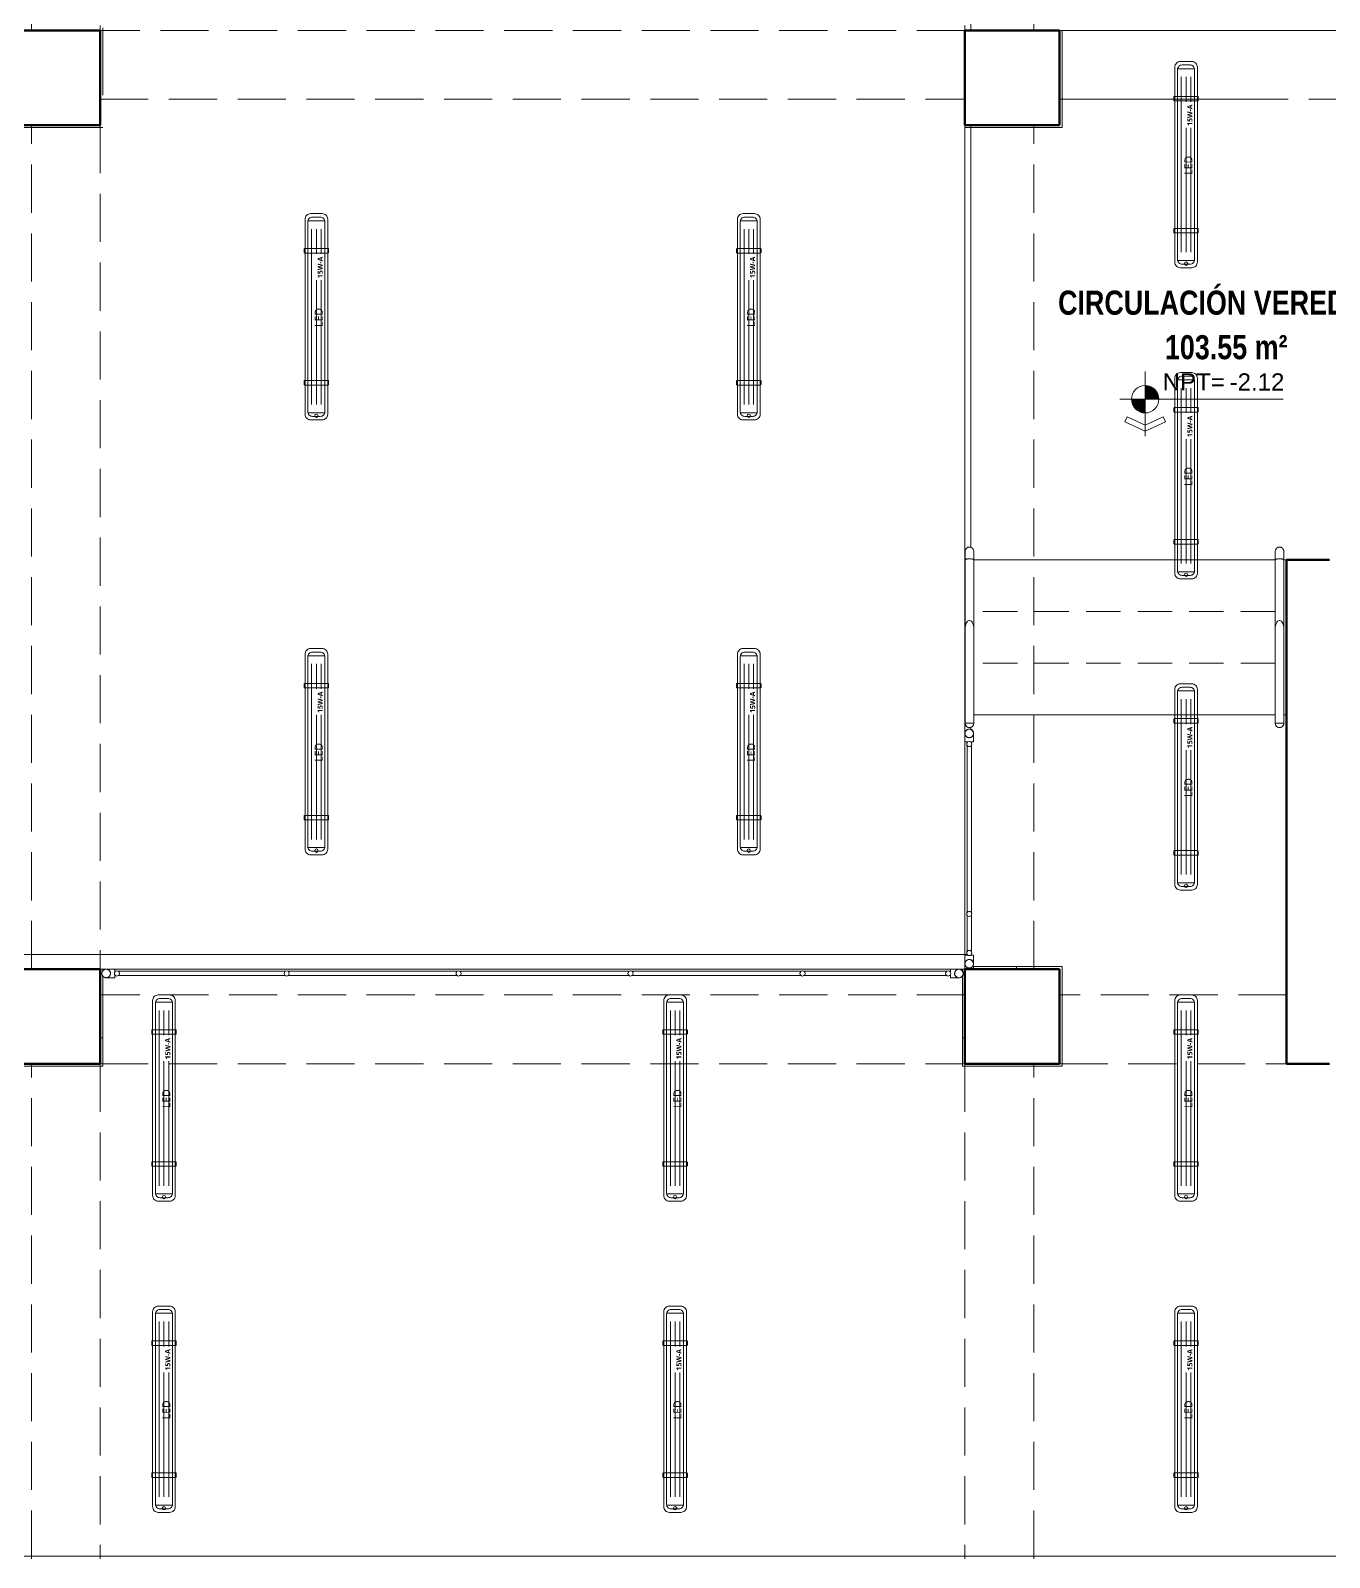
# Model space of a CAD drawing. Header units: metres. Extents: x -4 to 54.5, y -3.3 to 43.7.
# Drawn here: x 32.3 to 39.86, y 7.99 to 16.87 of the extents above; entities that cross this region are included whole.
import ezdxf

# ---------------------------------------------------------------- set-up
doc = ezdxf.new("R2010")
doc.units = ezdxf.units.M
doc.linetypes.add('Derribado', pattern=[0.4, 0.28, -0.12])
doc.linetypes.add('Trazo pequeño', pattern=[0.3, 0.2, -0.1])
doc.layers.get('0').update_dxf_attribs({"color": 8})
for name, color, linetype, lineweight in [('A-AREA', 8, 'Continuous', 9), ('A-AREA-IDEN', 8, 'Continuous', 9), ('A-DETL', 8, 'Continuous', 9), ('A-FLOR', 8, 'Continuous', 18), ('A-FLOR-HRAL', 8, 'Continuous', 9), ('A-WALL', 8, 'Continuous', 9), ('G-ANNO-DIMS', 8, 'Continuous', 9), ('S-COLS', 8, 'Continuous', 9), ('S-STRS', 8, 'Continuous', 9)]:
    doc.layers.add(name, color=color, linetype=linetype, lineweight=lineweight)
doc.layers.add('IE-LUM-EST-PROPUESTA-R02', color=5, linetype='Continuous', lineweight=18, true_color=0x006b9f)
doc.layers.add('IE-LUM-L-01-15', color=5, linetype='Continuous', lineweight=18, true_color=0x126b94)
doc.styles.add('Arial_5', font='arial.ttf', dxfattribs={"height": 0.1})
doc.styles.add('Arial_B_3', font='arialbd.ttf', dxfattribs={"width": 0.8, "height": 0.14})
doc.styles.add('EI_LUM_BOLD', font='OpenSans-Semibold.ttf')
doc.styles.add('EI_LUM_REGULAR', font='OpenSans-Regular.ttf')

# ---------------------------------------------------------------- blocks, each defined once
blk = doc.blocks.new('Tipo de barandal superior - Barandal superior_interno_-5210236-NIV_A_S01_SÓTANO 1')
at = {"layer": 'A-FLOR-HRAL'}
for p, q in [((37.7412, 13.845), (37.7412, 13.795)), ((37.7412, 13.795), (37.7412, 13.395)), ((37.7912, 13.795), (37.7912, 13.845)), ((37.7912, 13.395), (37.7912, 13.795))]:
    blk.add_line(p, q, dxfattribs=at)
at = {"layer": 'A-FLOR-HRAL', "flags": 128}
blk.add_lwpolyline([(37.7912, 13.395), (37.7908, 13.4039), (37.7895, 13.4126), (37.7874, 13.4206), (37.7847, 13.4277), (37.7813, 13.4338), (37.7773, 13.4385), (37.773, 13.4417), (37.7685, 13.4434), (37.7639, 13.4434), (37.7593, 13.4417), (37.755, 13.4385), (37.7511, 13.4338), (37.7477, 13.4277), (37.7449, 13.4206), (37.7429, 13.4126), (37.7416, 13.4039), (37.7412, 13.395)], dxfattribs=at)
at = {"layer": 'A-FLOR-HRAL'}
blk.add_arc((37.7662, 12.845), 0.025, 180, 0, dxfattribs=at)
for points, knots in [([(37.7412, 13.845), (37.7412, 13.8472), (37.7416, 13.8505), (37.743, 13.8546), (37.7442, 13.857), (37.7454, 13.8589), (37.7467, 13.8607), (37.7481, 13.8623), (37.7497, 13.8638), (37.7514, 13.8652), (37.7537, 13.8667), (37.7566, 13.8682), (37.7607, 13.8696), (37.7662, 13.8703), (37.7716, 13.8696), (37.7758, 13.8682), (37.7787, 13.8667), (37.781, 13.8652), (37.7827, 13.8638), (37.7843, 13.8623), (37.7861, 13.8603), (37.7876, 13.858), (37.7886, 13.8561), (37.7895, 13.8541), (37.7908, 13.8505), (37.7912, 13.8472), (37.7912, 13.845)], [0, 0, 0, 0, 0.083333, 0.125, 0.166667, 0.1875, 0.208333, 0.25, 0.270833, 0.291667, 0.333333, 0.375, 0.416667, 0.5, 0.583333, 0.625, 0.666667, 0.708333, 0.729167, 0.75, 0.791667, 0.833333, 0.854167, 0.875, 0.916667, 1, 1, 1, 1]), ([(37.7412, 13.795), (37.7412, 13.7956), (37.7418, 13.7968), (37.7443, 13.7985), (37.7483, 13.8), (37.7553, 13.8014), (37.7662, 13.8022), (37.7771, 13.8014), (37.7841, 13.8), (37.7881, 13.7985), (37.7906, 13.7968), (37.7912, 13.7956), (37.7912, 13.795)], [0, 0, 0, 0, 0.083333, 0.166667, 0.25, 0.333333, 0.5, 0.666667, 0.75, 0.833333, 0.916667, 1, 1, 1, 1]), ([(37.7412, 12.845), (37.7412, 12.8428), (37.7416, 12.8395), (37.743, 12.8354), (37.7442, 12.833), (37.7452, 12.8315), (37.7455, 12.8309), (37.7456, 12.8308)], [0, 0, 0, 0, 0.0833333, 0.125, 0.1666667, 0.1875, 0.192574, 0.192574, 0.192574, 0.192574]), ([(37.7464, 12.8298), (37.747, 12.8289), (37.7481, 12.8277), (37.7497, 12.8262), (37.7514, 12.8248), (37.7537, 12.8233), (37.756, 12.8221), (37.7575, 12.8216), (37.7579, 12.8214)], [0.2083333, 0.2083333, 0.2083333, 0.2083333, 0.25, 0.2708333, 0.2916667, 0.3333333, 0.375, 0.3927693, 0.3927693, 0.3927693, 0.3927693]), ([(37.7744, 12.8214), (37.7749, 12.8216), (37.7763, 12.8221), (37.7787, 12.8233), (37.781, 12.8248), (37.7827, 12.8262), (37.7843, 12.8277), (37.7854, 12.8289), (37.786, 12.8298)], [0.6072307, 0.6072307, 0.6072307, 0.6072307, 0.625, 0.6666667, 0.7083333, 0.7291667, 0.75, 0.7916667, 0.7916667, 0.7916667, 0.7916667]), ([(37.7867, 12.8308), (37.7871, 12.8313), (37.7878, 12.8324), (37.7886, 12.8339), (37.7895, 12.8359), (37.7908, 12.8395), (37.7912, 12.8428), (37.7912, 12.845)], [0.807426, 0.807426, 0.807426, 0.807426, 0.8333333, 0.8541667, 0.875, 0.9166667, 1, 1, 1, 1])]:
    blk.add_open_spline(points, degree=3, knots=knots, dxfattribs=at)
blk.add_open_spline([(37.7597, 12.8209), (37.7618, 12.8203), (37.7662, 12.8197), (37.7705, 12.8203), (37.7727, 12.8209)], degree=3, dxfattribs=at)
blk = doc.blocks.new('Tipo de barandal superior - Barandal superior_interno_-V27-NIV_A_S01_SÓTANO 1')
at = {"layer": 'A-FLOR-HRAL'}
for p, q in [((37.7412, 13.845), (37.7412, 13.795)), ((37.7412, 13.795), (37.7412, 12.895)), ((37.7912, 13.845), (37.7912, 13.795)), ((37.7912, 13.795), (37.7912, 12.895)), ((37.7412, 12.895), (37.7412, 12.845)), ((37.7912, 12.895), (37.7912, 12.845)), ((37.7912, 12.845), (37.7412, 12.845))]:
    blk.add_line(p, q, dxfattribs=at)
blk = doc.blocks.new('Tipo de barandal superior - Barandal superior_interno_-5210253-NIV_A_S01_SÓTANO 1')
at = {"layer": 'A-FLOR-HRAL'}
for p, q in [((39.5446, 13.845), (39.5446, 13.795)), ((39.5446, 13.795), (39.5446, 13.395)), ((39.5946, 13.795), (39.5946, 13.845)), ((39.5946, 13.395), (39.5946, 13.795))]:
    blk.add_line(p, q, dxfattribs=at)
at = {"layer": 'A-FLOR-HRAL', "flags": 128}
blk.add_lwpolyline([(39.5946, 13.395), (39.5942, 13.4039), (39.5929, 13.4126), (39.5909, 13.4206), (39.5881, 13.4277), (39.5847, 13.4338), (39.5807, 13.4385), (39.5764, 13.4417), (39.5719, 13.4434), (39.5673, 13.4434), (39.5628, 13.4417), (39.5585, 13.4385), (39.5545, 13.4338), (39.5511, 13.4277), (39.5483, 13.4206), (39.5463, 13.4126), (39.545, 13.4039), (39.5446, 13.395)], dxfattribs=at)
at = {"layer": 'A-FLOR-HRAL'}
blk.add_arc((39.5696, 12.845), 0.025, 180, 0, dxfattribs=at)
for points, knots in [([(39.5446, 13.845), (39.5446, 13.8472), (39.545, 13.8505), (39.5464, 13.8546), (39.5476, 13.857), (39.5488, 13.8589), (39.5501, 13.8607), (39.5515, 13.8623), (39.5531, 13.8638), (39.5548, 13.8652), (39.5571, 13.8667), (39.56, 13.8682), (39.5641, 13.8696), (39.5696, 13.8703), (39.5751, 13.8696), (39.5792, 13.8682), (39.5821, 13.8667), (39.5844, 13.8652), (39.5861, 13.8638), (39.5877, 13.8623), (39.5895, 13.8603), (39.591, 13.858), (39.592, 13.8561), (39.5929, 13.8541), (39.5942, 13.8505), (39.5946, 13.8472), (39.5946, 13.845)], [0, 0, 0, 0, 0.083333, 0.125, 0.166667, 0.1875, 0.208333, 0.25, 0.270833, 0.291667, 0.333333, 0.375, 0.416667, 0.5, 0.583333, 0.625, 0.666667, 0.708333, 0.729167, 0.75, 0.791667, 0.833333, 0.854167, 0.875, 0.916667, 1, 1, 1, 1]), ([(39.5446, 13.795), (39.5446, 13.7956), (39.5452, 13.7968), (39.5477, 13.7985), (39.5517, 13.8), (39.5587, 13.8014), (39.5696, 13.8022), (39.5805, 13.8014), (39.5875, 13.8), (39.5915, 13.7985), (39.594, 13.7968), (39.5946, 13.7956), (39.5946, 13.795)], [0, 0, 0, 0, 0.083333, 0.166667, 0.25, 0.333333, 0.5, 0.666667, 0.75, 0.833333, 0.916667, 1, 1, 1, 1]), ([(39.5446, 12.845), (39.5446, 12.8428), (39.545, 12.8395), (39.5464, 12.8354), (39.5476, 12.833), (39.5486, 12.8315), (39.549, 12.8309), (39.549, 12.8308)], [0, 0, 0, 0, 0.0833333, 0.125, 0.1666667, 0.1875, 0.192574, 0.192574, 0.192574, 0.192574]), ([(39.5498, 12.8298), (39.5504, 12.8289), (39.5515, 12.8277), (39.5531, 12.8262), (39.5548, 12.8248), (39.5571, 12.8233), (39.5594, 12.8221), (39.5609, 12.8216), (39.5613, 12.8214)], [0.2083333, 0.2083333, 0.2083333, 0.2083333, 0.25, 0.2708333, 0.2916667, 0.3333333, 0.375, 0.3927693, 0.3927693, 0.3927693, 0.3927693]), ([(39.5779, 12.8214), (39.5783, 12.8216), (39.5798, 12.8221), (39.5821, 12.8233), (39.5844, 12.8248), (39.5861, 12.8262), (39.5877, 12.8277), (39.5888, 12.8289), (39.5894, 12.8298)], [0.6072307, 0.6072307, 0.6072307, 0.6072307, 0.625, 0.6666667, 0.7083333, 0.7291667, 0.75, 0.7916667, 0.7916667, 0.7916667, 0.7916667]), ([(39.5902, 12.8308), (39.5905, 12.8313), (39.5912, 12.8324), (39.592, 12.8339), (39.5929, 12.8359), (39.5942, 12.8395), (39.5946, 12.8428), (39.5946, 12.845)], [0.807426, 0.807426, 0.807426, 0.807426, 0.8333333, 0.8541667, 0.875, 0.9166667, 1, 1, 1, 1])]:
    blk.add_open_spline(points, degree=3, knots=knots, dxfattribs=at)
blk.add_open_spline([(39.5631, 12.8209), (39.5652, 12.8203), (39.5696, 12.8197), (39.574, 12.8203), (39.5761, 12.8209)], degree=3, dxfattribs=at)
blk = doc.blocks.new('Tipo de barandal superior - Barandal superior_interno_-V28-NIV_A_S01_SÓTANO 1')
at = {"layer": 'A-FLOR-HRAL'}
for p, q in [((39.5446, 13.845), (39.5446, 13.795)), ((39.5446, 13.795), (39.5446, 12.895)), ((39.5946, 13.845), (39.5946, 13.795)), ((39.5946, 13.795), (39.5946, 12.895)), ((39.5446, 12.895), (39.5446, 12.845)), ((39.5946, 12.895), (39.5946, 12.845)), ((39.5946, 12.845), (39.5446, 12.845))]:
    blk.add_line(p, q, dxfattribs=at)
blk = doc.blocks.new('Barandilla - 30mm-3154957-NIV_A_S01_SÓTANO 1')
at = {"layer": 'A-FLOR-HRAL'}
for start, end in [(0, 180), (180, 360)]:
    blk.add_arc((0, 0), 0.015, start, end, dxfattribs=at)
blk = doc.blocks.new('Barandilla - Barandilla-5307403-NIV_A_S01_SÓTANO 1')
at = {"layer": 'A-FLOR-HRAL'}
for p, q in [((32.8, 11.403), (32.795, 11.403)), ((32.795, 11.403), (32.795, 11.3992)), ((32.795, 11.3826), (32.795, 11.377)), ((32.795, 11.377), (32.801, 11.377)), ((33.7875, 11.403), (32.814, 11.403)), ((32.815, 11.377), (33.7885, 11.377)), ((34.7875, 11.403), (33.8015, 11.403)), ((33.8025, 11.377), (34.7885, 11.377)), ((35.7875, 11.403), (34.8015, 11.403)), ((34.8025, 11.377), (35.7885, 11.377)), ((36.7875, 11.403), (35.8015, 11.403)), ((35.8025, 11.377), (36.7885, 11.377)), ((37.635, 11.403), (36.8015, 11.403)), ((36.8025, 11.377), (37.636, 11.377)), ((37.655, 11.403), (37.649, 11.403)), ((37.65, 11.377), (37.655, 11.377)), ((37.655, 11.3992), (37.655, 11.403)), ((37.655, 11.377), (37.655, 11.3822))]:
    blk.add_line(p, q, dxfattribs=at)
at = {"color": 0, "rotation": 89.99999999999984}
for p in [(32.8075, 11.39), (33.795, 11.39), (34.795, 11.39), (35.795, 11.39), (36.795, 11.39), (37.6425, 11.39)]:
    blk.add_blockref('Barandilla - 30mm-3154957-NIV_A_S01_SÓTANO 1', p, dxfattribs=at)
blk = doc.blocks.new('Tipo de barandal superior - Barandal superior_interno_-5307406-NIV_A_S01_SÓTANO 1')
at = {"layer": 'A-FLOR-HRAL'}
for p, q in [((32.795, 11.415), (32.745, 11.415)), ((32.795, 11.403), (32.795, 11.415)), ((32.795, 11.365), (32.795, 11.377)), ((37.705, 11.415), (37.655, 11.415)), ((37.655, 11.415), (37.655, 11.403)), ((37.655, 11.377), (37.655, 11.365)), ((32.745, 11.365), (32.795, 11.365)), ((37.655, 11.365), (37.705, 11.365))]:
    blk.add_line(p, q, dxfattribs=at)
for centre, start, end in [((32.745, 11.39), 90, 270), ((32.745, 11.39), 270, 90), ((37.705, 11.39), 90, 270), ((37.705, 11.39), 270, 90)]:
    blk.add_arc(centre, 0.025, start, end, dxfattribs=at)
for points in [[(32.7209, 11.3835), (32.7203, 11.3856), (32.7197, 11.39), (32.7203, 11.3944), (32.7209, 11.3965)], [(32.7691, 11.3965), (32.7697, 11.3944), (32.7703, 11.39), (32.7697, 11.3856), (32.7691, 11.3835)], [(37.7291, 11.3835), (37.7297, 11.3856), (37.7303, 11.39), (37.7297, 11.3944), (37.7291, 11.3965)]]:
    blk.add_open_spline(points, degree=3, dxfattribs=at)
for points, knots in [([(32.7214, 11.3983), (32.7216, 11.3987), (32.7221, 11.4002), (32.7233, 11.4025), (32.7248, 11.4048), (32.7262, 11.4065), (32.7277, 11.4081), (32.7289, 11.4092), (32.7298, 11.4098)], [0.6072307, 0.6072307, 0.6072307, 0.6072307, 0.625, 0.6666667, 0.7083333, 0.7291667, 0.75, 0.7916667, 0.7916667, 0.7916667, 0.7916667]), ([(32.7298, 11.3702), (32.7289, 11.3708), (32.7277, 11.3719), (32.7262, 11.3735), (32.7248, 11.3752), (32.7233, 11.3775), (32.7221, 11.3798), (32.7216, 11.3813), (32.7214, 11.3817)], [0.2083333, 0.2083333, 0.2083333, 0.2083333, 0.25, 0.2708333, 0.2916667, 0.3333333, 0.375, 0.3927693, 0.3927693, 0.3927693, 0.3927693]), ([(32.7308, 11.4106), (32.7313, 11.4109), (32.7324, 11.4116), (32.7339, 11.4124), (32.7359, 11.4133), (32.7396, 11.4146), (32.7428, 11.415), (32.745, 11.415)], [0.807426, 0.807426, 0.807426, 0.807426, 0.8333333, 0.8541667, 0.875, 0.9166667, 1, 1, 1, 1]), ([(32.745, 11.415), (32.7472, 11.415), (32.7504, 11.4146), (32.7546, 11.4132), (32.7571, 11.412), (32.7585, 11.411), (32.7591, 11.4106), (32.7592, 11.4106)], [0, 0, 0, 0, 0.0833333, 0.125, 0.1666667, 0.1875, 0.192574, 0.192574, 0.192574, 0.192574]), ([(32.7602, 11.4098), (32.7611, 11.4092), (32.7623, 11.4081), (32.7638, 11.4065), (32.7652, 11.4048), (32.7667, 11.4025), (32.7679, 11.4002), (32.7684, 11.3987), (32.7686, 11.3983)], [0.2083333, 0.2083333, 0.2083333, 0.2083333, 0.25, 0.2708333, 0.2916667, 0.3333333, 0.375, 0.3927693, 0.3927693, 0.3927693, 0.3927693]), ([(32.7686, 11.3817), (32.7684, 11.3813), (32.7679, 11.3798), (32.7667, 11.3775), (32.7652, 11.3752), (32.7638, 11.3735), (32.7623, 11.3719), (32.7611, 11.3708), (32.7602, 11.3702)], [0.6072307, 0.6072307, 0.6072307, 0.6072307, 0.625, 0.6666667, 0.7083333, 0.7291667, 0.75, 0.7916667, 0.7916667, 0.7916667, 0.7916667]), ([(37.6812, 11.3977), (37.6811, 11.3973), (37.6803, 11.3948), (37.6797, 11.39), (37.6803, 11.3856), (37.6809, 11.3835)], [0.4004652, 0.4004652, 0.4004652, 0.4004652, 0.4166667, 0.5, 0.5833333, 0.5833333, 0.5833333, 0.5833333]), ([(37.6898, 11.4098), (37.6889, 11.4092), (37.6877, 11.4081), (37.6862, 11.4065), (37.6848, 11.4048), (37.6833, 11.4025), (37.6821, 11.4002), (37.6816, 11.3987), (37.6814, 11.3983)], [0.2083333, 0.2083333, 0.2083333, 0.2083333, 0.25, 0.2708333, 0.2916667, 0.3333333, 0.375, 0.3927693, 0.3927693, 0.3927693, 0.3927693]), ([(37.6814, 11.3817), (37.6816, 11.3813), (37.6821, 11.3798), (37.6833, 11.3775), (37.6848, 11.3752), (37.6862, 11.3735), (37.6877, 11.3719), (37.6889, 11.3708), (37.6898, 11.3702)], [0.6072307, 0.6072307, 0.6072307, 0.6072307, 0.625, 0.6666667, 0.7083333, 0.7291667, 0.75, 0.7916667, 0.7916667, 0.7916667, 0.7916667]), ([(37.705, 11.415), (37.7028, 11.415), (37.6995, 11.4146), (37.6954, 11.4132), (37.693, 11.412), (37.6915, 11.411), (37.6909, 11.4106), (37.6908, 11.4106)], [0, 0, 0, 0, 0.0833333, 0.125, 0.1666667, 0.1875, 0.192574, 0.192574, 0.192574, 0.192574]), ([(37.7192, 11.4106), (37.7187, 11.4109), (37.7176, 11.4116), (37.7161, 11.4124), (37.7141, 11.4133), (37.7105, 11.4146), (37.7072, 11.415), (37.705, 11.415)], [0.807426, 0.807426, 0.807426, 0.807426, 0.8333333, 0.8541667, 0.875, 0.9166667, 1, 1, 1, 1]), ([(37.7286, 11.3983), (37.7284, 11.3987), (37.7279, 11.4002), (37.7267, 11.4025), (37.7252, 11.4048), (37.7238, 11.4065), (37.7223, 11.4081), (37.7211, 11.4092), (37.7202, 11.4098)], [0.6072307, 0.6072307, 0.6072307, 0.6072307, 0.625, 0.6666667, 0.7083333, 0.7291667, 0.75, 0.7916667, 0.7916667, 0.7916667, 0.7916667]), ([(37.7202, 11.3702), (37.7211, 11.3708), (37.7223, 11.3719), (37.7238, 11.3735), (37.7252, 11.3752), (37.7267, 11.3775), (37.7279, 11.3798), (37.7284, 11.3813), (37.7286, 11.3817)], [0.2083333, 0.2083333, 0.2083333, 0.2083333, 0.25, 0.2708333, 0.2916667, 0.3333333, 0.375, 0.3927693, 0.3927693, 0.3927693, 0.3927693]), ([(32.745, 11.365), (32.7428, 11.365), (32.7396, 11.3654), (32.7354, 11.3668), (32.7329, 11.368), (32.7315, 11.369), (32.7309, 11.3694), (32.7308, 11.3694)], [0, 0, 0, 0, 0.0833333, 0.125, 0.1666667, 0.1875, 0.192574, 0.192574, 0.192574, 0.192574]), ([(32.7592, 11.3694), (32.7587, 11.3691), (32.7576, 11.3684), (32.7561, 11.3676), (32.7541, 11.3667), (32.7504, 11.3654), (32.7472, 11.365), (32.745, 11.365)], [0.807426, 0.807426, 0.807426, 0.807426, 0.8333333, 0.8541667, 0.875, 0.9166667, 1, 1, 1, 1]), ([(37.6908, 11.3694), (37.6913, 11.3691), (37.6924, 11.3684), (37.6939, 11.3676), (37.6959, 11.3667), (37.6995, 11.3654), (37.7028, 11.365), (37.705, 11.365)], [0.807426, 0.807426, 0.807426, 0.807426, 0.8333333, 0.8541667, 0.875, 0.9166667, 1, 1, 1, 1]), ([(37.705, 11.365), (37.7072, 11.365), (37.7105, 11.3654), (37.7146, 11.3668), (37.717, 11.368), (37.7185, 11.369), (37.7191, 11.3694), (37.7192, 11.3694)], [0, 0, 0, 0, 0.0833333, 0.125, 0.1666667, 0.1875, 0.192574, 0.192574, 0.192574, 0.192574])]:
    blk.add_open_spline(points, degree=3, knots=knots, dxfattribs=at)
blk = doc.blocks.new('Tipo de barandal superior - Barandal superior_interno_-V36-NIV_A_S01_SÓTANO 1')
at = {"layer": 'A-FLOR-HRAL'}
for p, q in [((32.795, 11.415), (32.745, 11.415)), ((37.705, 11.415), (37.655, 11.415)), ((32.795, 11.365), (32.745, 11.365)), ((37.705, 11.365), (37.655, 11.365))]:
    blk.add_line(p, q, dxfattribs=at)
blk = doc.blocks.new('Barandilla - Barandilla-5307784-NIV_A_S01_SÓTANO 1')
at = {"layer": 'A-FLOR-HRAL'}
for p, q in [((37.7521, 12.7364), (37.7521, 12.7314)), ((37.7521, 12.7175), (37.7521, 11.7439)), ((37.757, 12.7364), (37.7523, 12.7364)), ((37.7523, 12.7364), (37.7523, 12.7316)), ((37.7523, 12.7172), (37.7523, 11.7441)), ((37.778, 12.7364), (37.7725, 12.7364)), ((37.778, 12.7306), (37.778, 12.7364)), ((37.778, 11.7431), (37.778, 12.7163)), ((37.7781, 12.7304), (37.7781, 12.7364)), ((37.7781, 11.7429), (37.7781, 12.7164)), ((37.7521, 11.73), (37.7521, 11.5164)), ((37.7523, 11.7297), (37.7523, 11.5166)), ((37.778, 11.5156), (37.778, 11.7288)), ((37.7781, 11.5154), (37.7781, 11.7289)), ((37.7521, 11.5025), (37.7521, 11.4964)), ((37.7523, 11.5022), (37.7523, 11.4964)), ((37.7523, 11.4964), (37.757, 11.4964)), ((37.7728, 11.4964), (37.778, 11.4964)), ((37.778, 11.4964), (37.778, 11.5013)), ((37.7781, 11.4964), (37.7781, 11.5014))]:
    blk.add_line(p, q, dxfattribs=at)
at = {"color": 0, "extrusion": (0, 0, -1), "zscale": -1}
for p in [(-37.7651, 12.7239), (-37.7651, 11.7364), (-37.7651, 11.5089)]:
    blk.add_blockref('Barandilla - 30mm-3154957-NIV_A_S01_SÓTANO 1', p, dxfattribs=at)
blk = doc.blocks.new('Tipo de barandal superior - Barandal superior_interno_-5307786-NIV_A_S01_SÓTANO 1')
at = {"layer": 'A-FLOR-HRAL'}
for p, q in [((37.7401, 12.7859), (37.7401, 12.7364)), ((37.7401, 12.7364), (37.7523, 12.7364)), ((37.778, 12.7364), (37.7901, 12.7364)), ((37.7901, 12.7364), (37.7901, 12.7859)), ((37.7401, 11.4964), (37.7401, 11.4464)), ((37.7523, 11.4964), (37.7401, 11.4964)), ((37.7901, 11.4964), (37.778, 11.4964)), ((37.7901, 11.4464), (37.7901, 11.4964))]:
    blk.add_line(p, q, dxfattribs=at)
for centre, start, end in [((37.7651, 12.7864), 0, 180), ((37.7651, 12.7864), 180, 0), ((37.7651, 11.4464), 0, 180), ((37.7651, 11.4464), 180, 0)]:
    blk.add_arc(centre, 0.025, start, end, dxfattribs=at)
for points, knots in [([(37.7401, 12.7864), (37.7401, 12.7886), (37.7406, 12.7919), (37.742, 12.796), (37.7432, 12.7985), (37.7441, 12.8), (37.7445, 12.8005), (37.7446, 12.8006)], [0, 0, 0, 0, 0.0833333, 0.125, 0.1666667, 0.1875, 0.192574, 0.192574, 0.192574, 0.192574]), ([(37.7453, 12.8016), (37.746, 12.8025), (37.747, 12.8037), (37.7486, 12.8052), (37.7503, 12.8066), (37.7526, 12.8081), (37.755, 12.8093), (37.7564, 12.8099), (37.7569, 12.81)], [0.2083333, 0.2083333, 0.2083333, 0.2083333, 0.25, 0.2708333, 0.2916667, 0.3333333, 0.375, 0.3927693, 0.3927693, 0.3927693, 0.3927693]), ([(37.7734, 12.81), (37.7738, 12.8099), (37.7753, 12.8093), (37.7777, 12.8081), (37.7799, 12.8066), (37.7816, 12.8052), (37.7832, 12.8037), (37.7843, 12.8025), (37.785, 12.8016)], [0.6072307, 0.6072307, 0.6072307, 0.6072307, 0.625, 0.6666667, 0.7083333, 0.7291667, 0.75, 0.7916667, 0.7916667, 0.7916667, 0.7916667]), ([(37.7857, 12.8006), (37.7861, 12.8001), (37.7867, 12.799), (37.7876, 12.7975), (37.7885, 12.7955), (37.7897, 12.7919), (37.7901, 12.7886), (37.7901, 12.7864)], [0.807426, 0.807426, 0.807426, 0.807426, 0.8333333, 0.8541667, 0.875, 0.9166667, 1, 1, 1, 1]), ([(37.7446, 12.7722), (37.7442, 12.7728), (37.7435, 12.7738), (37.7427, 12.7753), (37.7418, 12.7773), (37.7406, 12.7808), (37.7402, 12.7839), (37.7401, 12.7859)], [0.807426, 0.807426, 0.807426, 0.807426, 0.8333333, 0.8541667, 0.875, 0.9166667, 0.9935074, 0.9935074, 0.9935074, 0.9935074]), ([(37.7569, 12.7628), (37.7564, 12.763), (37.755, 12.7635), (37.7526, 12.7647), (37.7503, 12.7662), (37.7486, 12.7676), (37.747, 12.7691), (37.746, 12.7703), (37.7453, 12.7712)], [0.6072307, 0.6072307, 0.6072307, 0.6072307, 0.625, 0.6666667, 0.7083333, 0.7291667, 0.75, 0.7916667, 0.7916667, 0.7916667, 0.7916667]), ([(37.785, 12.7712), (37.7843, 12.7703), (37.7832, 12.7691), (37.7816, 12.7676), (37.7799, 12.7662), (37.7777, 12.7647), (37.7753, 12.7635), (37.7738, 12.763), (37.7734, 12.7628)], [0.2083333, 0.2083333, 0.2083333, 0.2083333, 0.25, 0.2708333, 0.2916667, 0.3333333, 0.375, 0.3927693, 0.3927693, 0.3927693, 0.3927693]), ([(37.7901, 12.7859), (37.7901, 12.7839), (37.7896, 12.7808), (37.7883, 12.7768), (37.7871, 12.7744), (37.7861, 12.7729), (37.7858, 12.7723), (37.7857, 12.7722)], [0.0064926, 0.0064926, 0.0064926, 0.0064926, 0.0833333, 0.125, 0.1666667, 0.1875, 0.192574, 0.192574, 0.192574, 0.192574]), ([(37.7446, 11.4606), (37.7442, 11.4601), (37.7435, 11.459), (37.7427, 11.4575), (37.7418, 11.4555), (37.7406, 11.4519), (37.7401, 11.4486), (37.7401, 11.4464)], [0.807426, 0.807426, 0.807426, 0.807426, 0.8333333, 0.8541667, 0.875, 0.9166667, 1, 1, 1, 1]), ([(37.7569, 11.47), (37.7564, 11.4699), (37.755, 11.4693), (37.7526, 11.4681), (37.7503, 11.4666), (37.7486, 11.4652), (37.747, 11.4637), (37.746, 11.4625), (37.7453, 11.4616)], [0.6072307, 0.6072307, 0.6072307, 0.6072307, 0.625, 0.6666667, 0.7083333, 0.7291667, 0.75, 0.7916667, 0.7916667, 0.7916667, 0.7916667]), ([(37.785, 11.4616), (37.7843, 11.4625), (37.7832, 11.4637), (37.7816, 11.4652), (37.7799, 11.4666), (37.7777, 11.4681), (37.7753, 11.4693), (37.7738, 11.4699), (37.7734, 11.47)], [0.2083333, 0.2083333, 0.2083333, 0.2083333, 0.25, 0.2708333, 0.2916667, 0.3333333, 0.375, 0.3927693, 0.3927693, 0.3927693, 0.3927693]), ([(37.7901, 11.4464), (37.7901, 11.4486), (37.7897, 11.4519), (37.7883, 11.456), (37.7871, 11.4585), (37.7861, 11.46), (37.7858, 11.4605), (37.7857, 11.4606)], [0, 0, 0, 0, 0.0833333, 0.125, 0.1666667, 0.1875, 0.192574, 0.192574, 0.192574, 0.192574]), ([(37.7401, 11.4464), (37.7401, 11.4442), (37.7406, 11.441), (37.742, 11.4368), (37.7432, 11.4344), (37.7441, 11.4329), (37.7445, 11.4323), (37.7446, 11.4322)], [0, 0, 0, 0, 0.0833333, 0.125, 0.1666667, 0.1875, 0.192574, 0.192574, 0.192574, 0.192574]), ([(37.7453, 11.4312), (37.746, 11.4303), (37.747, 11.4291), (37.7486, 11.4276), (37.7503, 11.4262), (37.7526, 11.4247), (37.755, 11.4235), (37.7564, 11.423), (37.7569, 11.4228)], [0.2083333, 0.2083333, 0.2083333, 0.2083333, 0.25, 0.2708333, 0.2916667, 0.3333333, 0.375, 0.3927693, 0.3927693, 0.3927693, 0.3927693]), ([(37.7734, 11.4228), (37.7738, 11.423), (37.7753, 11.4235), (37.7777, 11.4247), (37.7799, 11.4262), (37.7816, 11.4276), (37.7832, 11.4291), (37.7843, 11.4303), (37.785, 11.4312)], [0.6072307, 0.6072307, 0.6072307, 0.6072307, 0.625, 0.6666667, 0.7083333, 0.7291667, 0.75, 0.7916667, 0.7916667, 0.7916667, 0.7916667]), ([(37.7857, 11.4322), (37.7861, 11.4328), (37.7867, 11.4338), (37.7876, 11.4353), (37.7885, 11.4373), (37.7897, 11.441), (37.7901, 11.4442), (37.7901, 11.4464)], [0.807426, 0.807426, 0.807426, 0.807426, 0.8333333, 0.8541667, 0.875, 0.9166667, 1, 1, 1, 1])]:
    blk.add_open_spline(points, degree=3, knots=knots, dxfattribs=at)
for points in [[(37.7587, 12.8106), (37.7608, 12.8111), (37.7651, 12.8117), (37.7695, 12.8111), (37.7716, 12.8106)], [(37.7716, 12.7623), (37.7695, 12.7617), (37.7651, 12.7611), (37.7608, 12.7617), (37.7587, 12.7623)], [(37.7716, 11.4706), (37.7695, 11.4711), (37.7651, 11.4717), (37.7608, 11.4711), (37.7587, 11.4706)], [(37.7587, 11.4223), (37.7608, 11.4217), (37.7651, 11.4211), (37.7695, 11.4217), (37.7716, 11.4223)]]:
    blk.add_open_spline(points, degree=3, dxfattribs=at)
blk = doc.blocks.new('Tipo de barandal superior - Barandal superior_interno_-V38-NIV_A_S01_SÓTANO 1')
at = {"layer": 'A-FLOR-HRAL'}
for p, q in [((37.7401, 12.7364), (37.7401, 12.7859)), ((37.7901, 12.7364), (37.7901, 12.7859)), ((37.7401, 11.4464), (37.7401, 11.4964)), ((37.7901, 11.4464), (37.7901, 11.4964))]:
    blk.add_line(p, q, dxfattribs=at)
blk = doc.blocks.new('Cotas de elevación - CotaEleVacíoNNpt-3697023-NIV_A_S01_SÓTANO 1')
at = {"layer": 'G-ANNO-DIMS'}
h = blk.add_hatch(color=256, dxfattribs=at)
edge = h.paths.add_edge_path()
edge.add_arc((0, 0.002141), 0.0008, 0, 90, ccw=False)
edge.add_line((0.0008, 0.002141), (0, 0.002141))
edge.add_line((0, 0.002141), (0, 0.002941))
h = blk.add_hatch(color=256, dxfattribs=at)
edge = h.paths.add_edge_path()
edge.add_arc((0, 0.002141), 0.0008, 0, 90, ccw=False)
edge.add_line((0.0008, 0.002141), (0, 0.002141))
edge.add_line((0, 0.002141), (0, 0.002941))
h = blk.add_hatch(color=256, dxfattribs=at)
edge = h.paths.add_edge_path()
edge.add_line((-0.0008, 0.002141), (0, 0.002141))
edge.add_line((0, 0.002141), (0, 0.001341))
edge.add_arc((0, 0.002141), 0.0008, 180, 270, ccw=False)
for p, q in [((0, 0.002141), (0, 0.003749)), ((0, 0.002941), (0, 0.002141)), ((0, 0.002141), (0, 0.002941)), ((0, 0.002141), (0, 0.002941)), ((0, 0.002941), (0, 0.002141)), ((0, 0.002141), (-0.001482, 0.002141)), ((-0.0008, 0.002141), (0, 0.002141)), ((0, 0.002141), (-0.0008, 0.002141)), ((-0.0008, 0.002141), (0, 0.002141)), ((0, 0.002141), (0.0008, 0.002141)), ((0, 0.001341), (0, 0.002141)), ((0, 0.002141), (0.0008, 0.002141)), ((0, 0.002141), (0.008028, 0.002141)), ((0, 0.002141), (0, 0)), ((-0.001183, 0.000825), (-0.001045, 0.00112)), ((0, 0.000633), (-0.001045, 0.00112)), ((0, 0.000633), (0.001045, 0.00112)), ((0.001183, 0.000825), (0.001045, 0.00112)), ((0, 0.000273), (-0.001183, 0.000825)), ((0, 0.000273), (0.001183, 0.000825))]:
    blk.add_line(p, q, dxfattribs=at)
for start, end in [(360, 180), (90, 180), (90, 180), (360, 90), (360, 90), (180, 360), (180, 270)]:
    blk.add_arc((0, 0.002141), 0.0008, start, end, dxfattribs=at)
blk = doc.blocks.new('EST-ColumnaRectangularConcretoEst - C155x55cm-V4-NIV_A_S01_SÓTANO 1')
at = {"layer": 'S-COLS', "lineweight": 50}
for p, q in [((0.275, 0.275), (-0.275, 0.275)), ((-0.275, 0.275), (-0.275, -0.275)), ((0.275, -0.275), (0.275, 0.275)), ((-0.275, -0.275), (0.275, -0.275))]:
    blk.add_line(p, q, dxfattribs=at)
blk = doc.blocks.new('EST-ColumnaRectangularConcretoEst - C155x55cm-V5-NIV_A_S01_SÓTANO 1')
at = {"layer": 'S-COLS', "lineweight": 50}
for p, q in [((0.275, 0.275), (-0.275, 0.275)), ((-0.275, 0.275), (-0.275, -0.275)), ((0.275, -0.275), (0.275, 0.275)), ((-0.275, -0.275), (0.275, -0.275))]:
    blk.add_line(p, q, dxfattribs=at)
blk = doc.blocks.new('EST-ColumnaRectangularConcretoEst - C155x55cm-V6-NIV_A_S01_SÓTANO 1')
at = {"layer": 'S-COLS', "lineweight": 50}
for p, q in [((0.275, 0.275), (-0.275, 0.275)), ((-0.275, 0.275), (-0.275, -0.275)), ((0.275, -0.275), (0.275, 0.275)), ((-0.275, -0.275), (0.275, -0.275))]:
    blk.add_line(p, q, dxfattribs=at)
blk = doc.blocks.new('EI_LUM_L_01_15')
at = {"color": 0, "lineweight": 9}
for p, q in [((-5.58, 0.502), (-5.58, -0.502)), ((-5.1, 0.277), (5.1, 0.277)), ((-5.1, 0), (2.138, 0)), ((3.655, 0), (5.1, 0)), ((5.58, 0.502), (5.58, -0.502)), ((-5.1, -0.277), (2.138, -0.277)), ((3.655, -0.277), (5.1, -0.277))]:
    blk.add_line(p, q, dxfattribs=at)
at = {"color": 0, "lineweight": 13}
blk.add_lwpolyline([(-5.67, -0.66), (5.67, -0.66, 0.414214), (6, -0.33), (6, 0.33, 0.414214), (5.67, 0.66), (-5.67, 0.66, 0.414214), (-6, 0.33), (-6, -0.33, 0.414214)], format="xyb", close=True, dxfattribs=at)
at = {"color": 0, "lineweight": 9}
for points in [[(-5.532, -0.494), (5.532, -0.494, 0.414214), (5.796, -0.23), (5.796, 0.23, 0.414214), (5.532, 0.494), (-5.532, 0.494, 0.414214), (-5.796, 0.23), (-5.796, -0.23, 0.414214)], [(-3.934, -0.713), (-3.746, -0.713, 0.414214), (-3.708, -0.675), (-3.708, 0.675, 0.414214), (-3.746, 0.713), (-3.934, 0.713, 0.414214), (-3.972, 0.675), (-3.972, -0.675, 0.414214)], [(3.746, -0.713), (3.934, -0.713, 0.414214), (3.972, -0.675), (3.972, 0.675, 0.414214), (3.934, 0.713), (3.746, 0.713, 0.414214), (3.708, 0.675), (3.708, -0.675, 0.414214)]]:
    blk.add_lwpolyline(points, format="xyb", close=True, dxfattribs=at)
blk.add_circle((-5.76, 0), 0.099, dxfattribs=at)
for s, height, style, p in [('LED', 0.4654, 'EI_LUM_REGULAR', (-0.588, -0.37)), ('15W-A', 0.2992, 'EI_LUM_BOLD', (2.253, -0.37))]:
    blk.add_text(s, height=height, dxfattribs=dict(at, style=style)).set_placement(p)
at = {"style": 'EI_LUM_REGULAR', "flags": 1}
for tag in ['ALTURA_M', 'AMBIENTE', 'TIPO', 'ID', 'IP', 'GIRO_REFERENCIA', 'DESCRIPCION', 'POTENCIA_W', 'FLUJO_NOMINAL_LM', 'FLUJO_CALCULO_LM', 'MONTAJE', 'NUMERO_LOCAL', 'ESTADO', 'PAGINA_PDF', 'NPT_M', 'FUENTE_XY']:
    blk.add_attdef(tag, (0, 0), '', height=2.5, dxfattribs=at)

msp = doc.modelspace()

# ---------------------------------------------------------------- linework, layer by layer
at = {"layer": 'A-AREA'}
for p, q in [((37.775, 16.875), (37.775, 17.06)), ((37.775, 13.8682), (37.775, 16.325)), ((37.775, 16.31), (37.775, 16.325)), ((37.775, 12.8086), (37.775, 12.822)), ((20.49, 11.5), (37.7521, 11.5)), ((32.12, 11.5), (32.725, 11.5)), ((37.725, 11.5), (37.74, 11.5))]:
    msp.add_line(p, q, dxfattribs=at)
at = {"layer": 'A-DETL', "linetype": 'Derribado', "lineweight": 18}
for p, q in [((32.31, 16.875), (32.31, 24.105)), ((32.71, 24.105), (32.71, 16.875)), ((37.74, 24.105), (37.74, 16.875)), ((38.14, 16.875), (38.14, 24.105)), ((32.71, 16.875), (32.31, 16.875)), ((37.74, 16.875), (32.71, 16.875)), ((32.71, 16.875), (32.71, 16.475)), ((37.74, 16.475), (37.74, 16.875)), ((37.74, 16.875), (38.14, 16.875)), ((38.29, 16.875), (44.42, 16.875)), ((38.29, 16.875), (38.29, 16.475)), ((32.71, 16.475), (37.74, 16.475)), ((38.29, 16.475), (39.61, 16.475)), ((44.42, 16.475), (38.29, 16.475)), ((32.31, 11.415), (32.31, 16.325)), ((32.31, 16.325), (32.71, 16.325)), ((32.71, 16.325), (32.71, 11.415)), ((38.14, 16.325), (37.74, 16.325)), ((37.74, 16.325), (37.74, 11.415)), ((38.14, 11.415), (38.14, 16.325)), ((39.86, 13.795), (39.61, 13.795)), ((32.71, 11.415), (32.31, 11.415)), ((37.74, 11.415), (38.14, 11.415)), ((37.74, 11.265), (32.71, 11.265)), ((32.71, 11.265), (32.71, 10.865)), ((37.74, 10.865), (37.74, 11.265)), ((39.61, 11.265), (38.29, 11.265)), ((38.29, 11.265), (38.29, 10.865)), ((39.61, 10.865), (39.61, 11.265)), ((32.31, 7.985), (32.31, 10.865)), ((32.31, 10.865), (32.71, 10.865)), ((32.71, 10.865), (37.74, 10.865)), ((32.71, 10.865), (32.71, 7.985)), ((38.14, 10.865), (37.74, 10.865)), ((37.74, 10.865), (37.74, 7.985)), ((38.14, 7.985), (38.14, 10.865)), ((38.29, 10.865), (39.61, 10.865))]:
    msp.add_line(p, q, dxfattribs=at)
at = {"layer": 'A-FLOR', "lineweight": 9}
for p, q in [((32.725, 16.89), (32.725, 16.5)), ((40.59, 16.875), (38.29, 16.875)), ((38.305, 16.875), (38.305, 16.31)), ((32.725, 16.31), (32.145, 16.31)), ((37.74, 16.325), (37.74, 11.415)), ((38.305, 16.31), (37.74, 16.31)), ((39.595, 13.795), (39.61, 13.795)), ((37.7412, 12.895), (37.74, 12.895)), ((39.5446, 12.895), (37.7912, 12.895)), ((39.61, 12.895), (39.5946, 12.895)), ((32.745, 11.415), (32.725, 11.415)), ((32.725, 11.415), (32.725, 11.4029)), ((32.725, 11.3771), (32.725, 10.85)), ((37.655, 11.415), (32.795, 11.415)), ((37.725, 11.415), (37.705, 11.415)), ((37.725, 11.4029), (37.725, 11.415)), ((37.725, 10.85), (37.725, 11.3771)), ((37.74, 11.43), (37.7473, 11.43)), ((37.783, 11.43), (38.305, 11.43)), ((38.305, 11.43), (38.305, 10.85)), ((32.725, 10.85), (32.145, 10.85)), ((38.305, 10.85), (37.725, 10.85)), ((25.5668, 8), (49.435, 8))]:
    msp.add_line(p, q, dxfattribs=at)
at = {"layer": 'A-WALL', "lineweight": 50}
for p, q in [((39.86, 13.795), (39.61, 13.795)), ((39.61, 13.795), (39.61, 10.865)), ((39.61, 10.865), (39.86, 10.865))]:
    msp.add_line(p, q, dxfattribs=at)
at = {"layer": 'A-WALL', "lineweight": 5}
for p, q in [((32.71, 11.415), (32.725, 11.415)), ((37.725, 11.415), (37.74, 11.415)), ((37.79, 11.415), (37.79, 11.43)), ((38.04, 11.43), (38.04, 11.415)), ((32.725, 11.015), (32.71, 11.015)), ((37.74, 11.015), (37.725, 11.015))]:
    msp.add_line(p, q, dxfattribs=at)
at = {"layer": 'S-COLS', "lineweight": 50}
for p, q in [((38.29, 11.415), (37.74, 11.415)), ((37.74, 11.415), (37.74, 10.865)), ((38.29, 10.865), (38.29, 11.415)), ((37.74, 10.865), (38.29, 10.865))]:
    msp.add_line(p, q, dxfattribs=at)
at = {"layer": 'S-STRS'}
for p, q in [((37.7408, 13.795), (37.7408, 13.495)), ((39.5446, 13.795), (37.7912, 13.795)), ((39.595, 13.795), (39.595, 13.495)), ((37.7408, 13.495), (37.7408, 13.195)), ((39.595, 13.495), (39.595, 13.195)), ((37.7408, 13.195), (37.7408, 12.895)), ((39.595, 13.195), (39.595, 12.895)), ((39.5446, 12.895), (37.7912, 12.895))]:
    msp.add_line(p, q, dxfattribs=at)
at = {"layer": 'S-STRS', "linetype": 'Trazo pequeño'}
for p, q in [((39.5446, 13.495), (37.7912, 13.495)), ((39.5446, 13.195), (37.7912, 13.195))]:
    msp.add_line(p, q, dxfattribs=at)

# ---------------------------------------------------------------- block references
at = {"layer": 'A-FLOR-HRAL'}
for name in ['Tipo de barandal superior - Barandal superior_interno_-5210236-NIV_A_S01_SÓTANO 1', 'Tipo de barandal superior - Barandal superior_interno_-5210253-NIV_A_S01_SÓTANO 1', 'Tipo de barandal superior - Barandal superior_interno_-V27-NIV_A_S01_SÓTANO 1', 'Tipo de barandal superior - Barandal superior_interno_-V28-NIV_A_S01_SÓTANO 1', 'Tipo de barandal superior - Barandal superior_interno_-5307786-NIV_A_S01_SÓTANO 1', 'Tipo de barandal superior - Barandal superior_interno_-V38-NIV_A_S01_SÓTANO 1', 'Barandilla - Barandilla-5307784-NIV_A_S01_SÓTANO 1', 'Tipo de barandal superior - Barandal superior_interno_-5307406-NIV_A_S01_SÓTANO 1', 'Tipo de barandal superior - Barandal superior_interno_-V36-NIV_A_S01_SÓTANO 1', 'Barandilla - Barandilla-5307403-NIV_A_S01_SÓTANO 1']:
    msp.add_blockref(name, (0, 0), dxfattribs=at)
at = {"layer": 'G-ANNO-DIMS', "xscale": 99.99999999999991, "yscale": 99.99999999999991, "zscale": 99.99999999999991}
msp.add_blockref('Cotas de elevación - CotaEleVacíoNNpt-3697023-NIV_A_S01_SÓTANO 1', (38.7881, 14.5162), dxfattribs=at)
at = {"layer": 'IE-LUM-EST-PROPUESTA-R02', "xscale": 0.1, "yscale": 0.1, "zscale": 0.1, "rotation": 90}
for p in [(33.9675, 15.21), (36.4825, 15.21), (33.9675, 12.68), (36.4825, 12.68)]:
    msp.add_blockref('EI_LUM_L_01_15', p, dxfattribs=at)
at = {"layer": 'IE-LUM-L-01-15', "xscale": 0.1, "yscale": 0.1, "zscale": 0.1, "rotation": 90}
for p in [(39.026, 16.095), (39.026, 12.475), (33.081, 10.665), (36.054, 10.665), (39.026, 10.665), (33.081, 8.855), (36.054, 8.855), (39.026, 8.855)]:
    msp.add_blockref('EI_LUM_L_01_15', p, dxfattribs=at)
at = {"layer": 'S-COLS', "lineweight": 5}
for name, p in [('EST-ColumnaRectangularConcretoEst - C155x55cm-V6-NIV_A_S01_SÓTANO 1', (32.435, 16.6)), ('EST-ColumnaRectangularConcretoEst - C155x55cm-V4-NIV_A_S01_SÓTANO 1', (38.015, 16.6)), ('EST-ColumnaRectangularConcretoEst - C155x55cm-V5-NIV_A_S01_SÓTANO 1', (32.435, 11.14))]:
    msp.add_blockref(name, p, dxfattribs=at)

# ---------------------------------------------------------------- texts
at = {"layer": 'A-AREA-IDEN', "char_height": 0.14, "attachment_point": 1, "style": 'Arial_B_3'}
for s, insert, width in [('CIRCULACIÓN VEREDA 02', (38.2813, 15.362), 2.353754), ('103.55 m²', (38.9029, 15.103), 0.846582)]:
    msp.add_mtext(s, dxfattribs=dict(at, insert=insert, width=width))

# ---------------------------------------------------------------- next in the draw order: texts
at = {"layer": 'G-ANNO-DIMS', "insert": (38.8901, 14.8811), "char_height": 0.1, "width": 0.416877, "attachment_point": 1, "style": 'Arial_5', "bg_fill": 3, "box_fill_scale": 1.25, "bg_fill_color": 9, "bg_fill_true_color": 13158600, "bg_fill_transparency": 0}
msp.add_mtext('NPT=', dxfattribs=at)

# ---------------------------------------------------------------- next in the draw order: block references
at = {"layer": 'IE-LUM-L-01-15', "xscale": 0.1, "yscale": 0.1, "zscale": 0.1, "rotation": 90}
msp.add_blockref('EI_LUM_L_01_15', (39.026, 14.285), dxfattribs=at)

# ---------------------------------------------------------------- next in the draw order: texts
at = {"layer": 'G-ANNO-DIMS', "insert": (39.2794, 14.8807), "char_height": 0.1, "width": 0.380758, "attachment_point": 1, "line_spacing_factor": 0.941778, "style": 'Arial_5', "bg_fill": 3, "box_fill_scale": 1.25, "bg_fill_color": 9, "bg_fill_true_color": 13158600, "bg_fill_transparency": 0}
msp.add_mtext('-2.12', dxfattribs=at)

doc.saveas('drawing.dxf')
